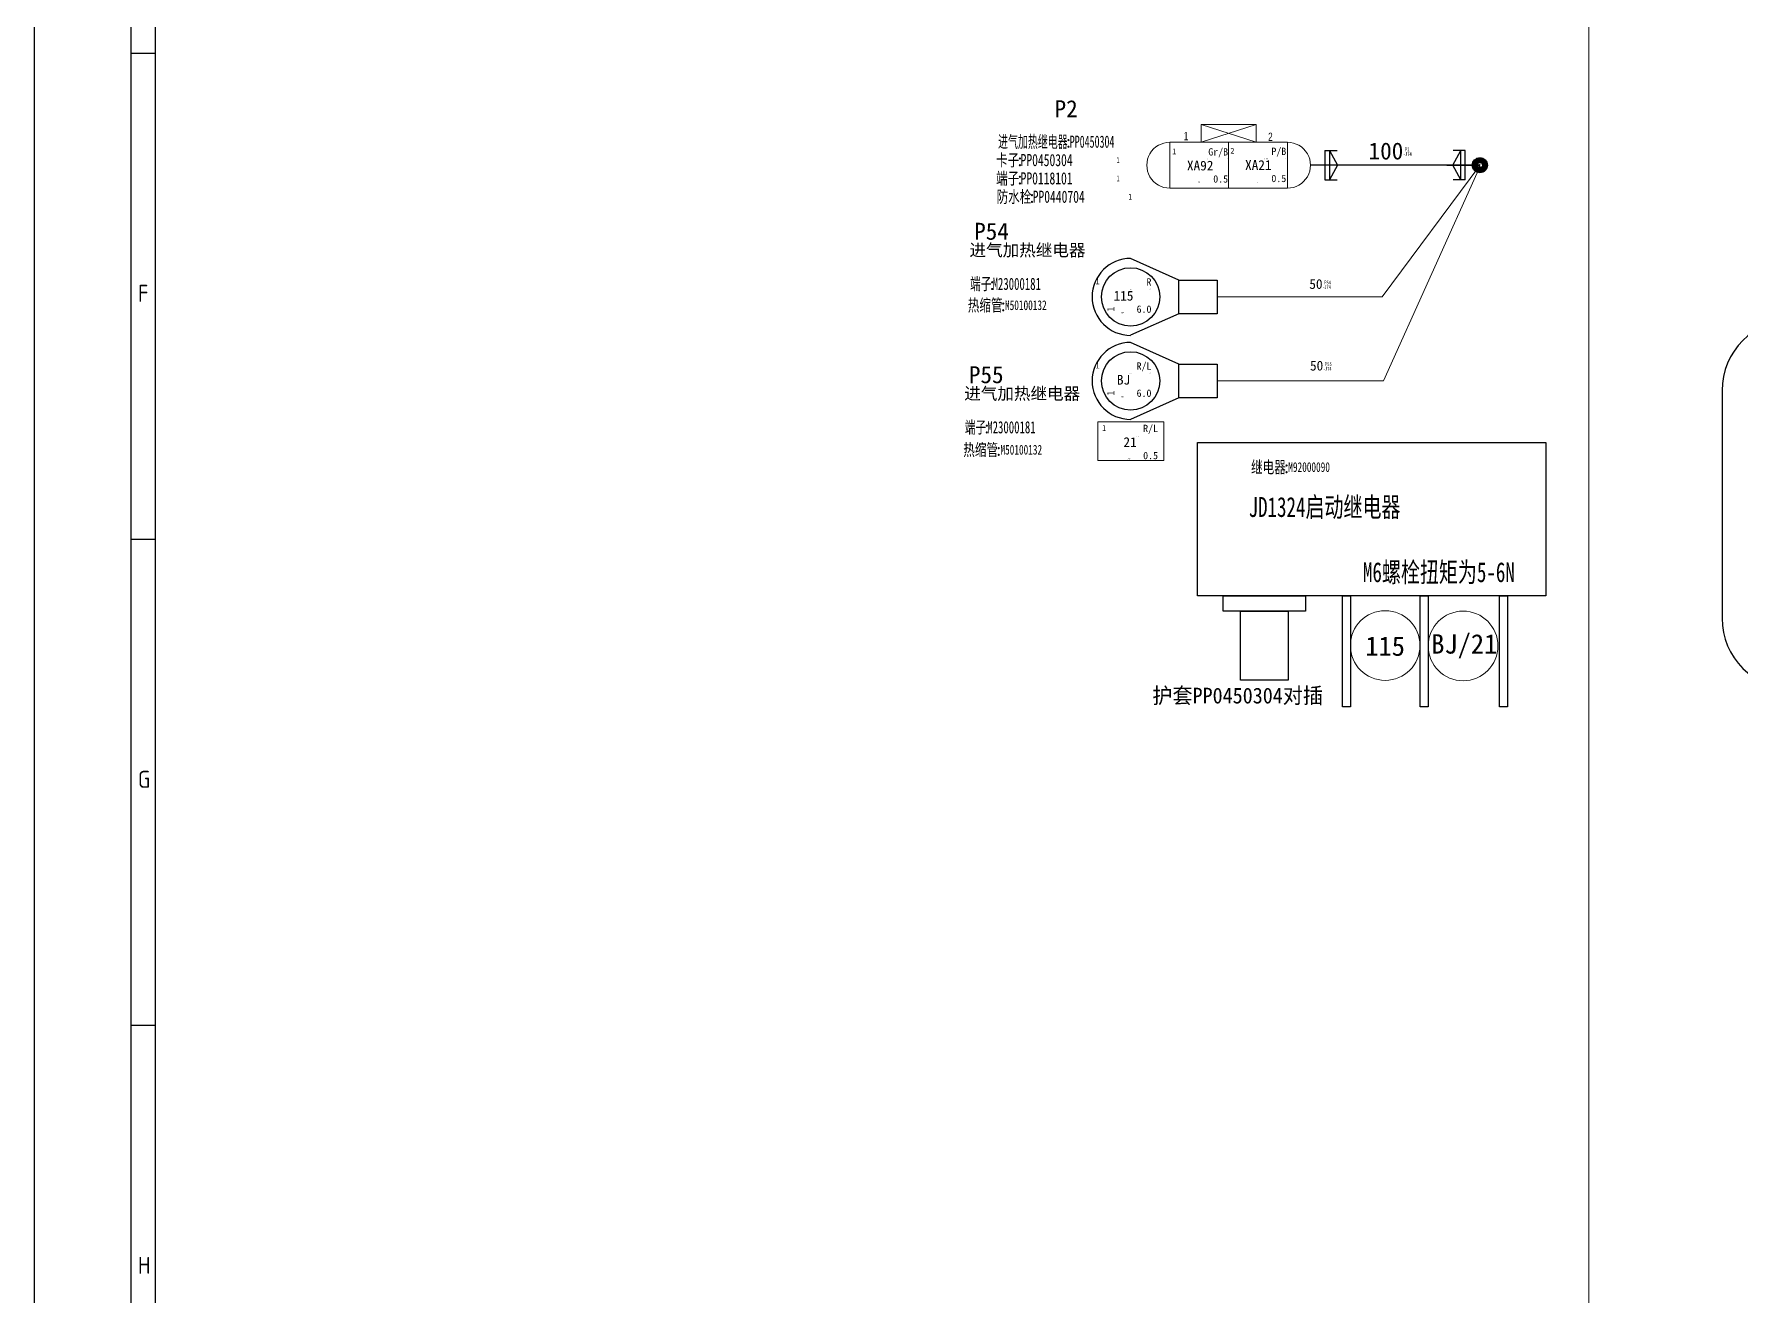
# Model space of a CAD drawing. Header units: millimetres. Extents: x -2653 to 6698, y -4403 to -42.
# Drawn here: x -185.4 to 165.9, y -1098 to -838.4 of the extents above; entities that cross this region are included whole.
import ezdxf
from ezdxf.enums import TextEntityAlignment as Align

# ---------------------------------------------------------------- set-up
doc = ezdxf.new("R2010")
doc.units = ezdxf.units.MM
doc.header["$MEASUREMENT"] = 0
for name, color, linetype in [('01', 7, 'Continuous'), ('4', 4, 'Continuous'), ('图层1', 172, 'Continuous'), ('文字', 3, 'Continuous'), ('节点长度', 1, 'Continuous'), ('节点长度-L', 32, 'Continuous'), ('虚拟连接器-功能', 63, 'Continuous'), ('虚拟连接器-名称', 53, 'Continuous'), ('虚拟连接器-编码', 52, 'Continuous'), ('轮廓线', 7, 'Continuous'), ('连接器-供应商', 43, 'Continuous'), ('连接器-功能', 63, 'Continuous'), ('连接器-名称', 53, 'Continuous'), ('连接器-编码', 52, 'Continuous'), ('附件-供应商', 43, 'Continuous'), ('附件-名称', 53, 'Continuous'), ('附件-数量', 21, 'Continuous'), ('附件-编码', 52, 'Continuous')]:
    doc.layers.add(name, color=color, linetype=linetype)
doc.layers.add('0Filament', color=7, linetype='Continuous', lineweight=20)
for name, color, linetype, plot in [('节点长度-E1', 53, 'Continuous', False), ('节点长度-E2', 53, 'Continuous', False), ('节点长度-不打印', 14, 'Continuous', False), ('虚拟连接器-不打印', 1, 'Continuous', False), ('虚拟连接器-位置', 12, 'Continuous', False), ('虚拟连接器-数量', 4, 'Continuous', False), ('连接器-不打印', 1, 'Continuous', False), ('连接器-位置', 12, 'Continuous', False), ('附件-不打印', 2, 'Continuous', False), ('隐藏-剥皮长度', 2, 'Continuous', False), ('隐藏-加余量', 1, 'Continuous', False), ('隐藏-备注', 1, 'Continuous', False), ('隐藏-孔位', 1, 'Continuous', False), ('隐藏-对应端子', 2, 'Continuous', False), ('隐藏-节点长度辅助', 202, 'Continuous', False), ('隐藏-规格', 1, 'Continuous', False), ('隐藏-辅助信息', 3, 'Continuous', False), ('隐藏-防水栓', 2, 'Continuous', False)]:
    doc.layers.add(name, color=color, linetype=linetype, plot=plot)
doc.styles.add('CL', font='', dxfattribs={"height": 2})
doc.styles.add('GBHZ', font='gbenor.shx', dxfattribs={"bigfont": 'gbcbig.shx'})
doc.styles.add('HZTXT', font='txt.shx', dxfattribs={"width": 0.7, "height": 2.5, "bigfont": 'HZTXT.shx'})
doc.styles.get("Standard").update_dxf_attribs({"font": 'txt', "bigfont": 'gbcbig.shx'})
doc.styles.add('灯泡', font='', dxfattribs={"width": 0.7})
doc.styles.add('辽宁天海', font='', dxfattribs={"width": 0.7})
doc.styles.get('CL').set_extended_font_data('SimSun')
doc.styles.get('灯泡').set_extended_font_data('NSimSun')
doc.styles.get('辽宁天海').set_extended_font_data('NSimSun')

# ---------------------------------------------------------------- blocks, each defined once
blk = doc.blocks.new('电线2')
at = {"layer": '轮廓线', "color": 7, "style": 'CL', "flags": 4}
for tag, p in [('颜色', (5.88, 2.8)), ('线径', (5.88, -2.78))]:
    blk.add_attdef(tag, text='', height=1.5, dxfattribs=at).set_placement(p, align=Align.MIDDLE_RIGHT)
blk.add_attdef('线号', text='', height=2, dxfattribs=at).set_placement((0.13, -0.02), align=Align.MIDDLE_CENTER)
at = {"layer": '隐藏-剥皮长度', "color": 2, "style": 'CL', "width": 0.9, "flags": 4}
blk.add_attdef('剥皮', text='', height=0.1, dxfattribs=at).set_placement((5.74, 1.22), align=Align.MIDDLE_RIGHT)
at = {"layer": '隐藏-加余量', "color": 1, "style": 'CL', "width": 0.9, "flags": 4}
blk.add_attdef('加余量', text='', height=0.1, dxfattribs=at).set_placement((5.74, 1.36), align=Align.MIDDLE_RIGHT)
at = {"layer": '隐藏-备注', "color": 1, "style": 'CL', "width": 0.9, "flags": 5}
blk.add_attdef('备注', text='', height=0.1, dxfattribs=at).set_placement((3.7, -1.38), align=Align.MIDDLE_CENTER)
at = {"layer": '隐藏-孔位', "color": 6, "style": 'CL', "width": 0.9, "flags": 4}
blk.add_attdef('孔位', text='', height=1.2, dxfattribs=at).set_placement((-5.62, 2.91), align=Align.MIDDLE_LEFT)
at = {"layer": '隐藏-对应端子', "color": 2, "style": 'CL', "width": 0.9, "flags": 4}
blk.add_attdef('对应簧片', text='', height=0.1, dxfattribs=at).set_placement((2.06, 1.21), align=Align.MIDDLE_RIGHT)
at = {"layer": '隐藏-规格', "color": 1, "style": 'CL', "width": 0.9, "flags": 5}
blk.add_attdef('规格', text='', height=0.2, dxfattribs=at).set_placement((5.74, -1.39), align=Align.MIDDLE_RIGHT)
at = {"layer": '隐藏-辅助信息', "color": 3, "style": 'CL', "width": 0.9, "flags": 5}
for tag, p in [('供方编码', (3.7, 1.24)), ('编码', (3.7, 1.37))]:
    blk.add_attdef(tag, text='', height=0.1, dxfattribs=at).set_placement(p, align=Align.MIDDLE_CENTER)
at = {"layer": '隐藏-辅助信息', "color": 2, "style": 'CL', "width": 0.9, "flags": 5}
for tag, p in [('辅助', (3.7, 1.51)), ('标识管', (3.7, -1.14))]:
    blk.add_attdef(tag, text='', height=0.1, dxfattribs=at).set_placement(p, align=Align.MIDDLE_CENTER)
at = {"layer": '隐藏-辅助信息', "color": 4, "style": 'CL', "width": 0.9, "flags": 4}
blk.add_attdef('位置', text='', height=0.3, dxfattribs=at).set_placement((-0.09, -3.49), align=Align.MIDDLE_CENTER)
at = {"layer": '隐藏-辅助信息', "color": 3, "style": 'CL', "width": 0.9, "flags": 5}
for tag, p in [('线种', (2.06, -1.26)), ('工位', (2.06, -1.38))]:
    blk.add_attdef(tag, text='', height=0.1, dxfattribs=at).set_placement(p, align=Align.MIDDLE_RIGHT)
at = {"layer": '隐藏-辅助信息', "color": 1, "style": 'CL', "width": 0.9, "flags": 5}
blk.add_attdef('选项', text='', height=0.1, dxfattribs=at).set_placement((3.7, -1.26), align=Align.MIDDLE_CENTER)
at = {"layer": '隐藏-防水栓', "color": 2, "style": 'CL', "width": 0.9, "flags": 4}
blk.add_attdef('防水栓', text='', height=0.1, dxfattribs=at).set_placement((2.06, 1.36), align=Align.MIDDLE_RIGHT)
blk = doc.blocks.new('分支点')
at = {"layer": '轮廓线'}
h = blk.add_hatch(color=1, dxfattribs=at)
edge = h.paths.add_edge_path()
edge.add_arc((0, 0), 1.54, 0, 360)
edge = h.paths.add_edge_path(flags=16)
edge.add_arc((0, 0), 0.56, 0, 360)
at = {"layer": '轮廓线', "color": 1, "linetype": 'ByBlock', "lineweight": -2}
for radius in [1.54, 0.56]:
    blk.add_circle((0, 0), radius, dxfattribs=at)
at = {"layer": '轮廓线', "color": 2, "style": 'CL', "width": 0.8}
blk.add_attdef('位置', text='', height=0.4, dxfattribs=at).set_placement((0, 0.04), align=Align.MIDDLE_CENTER)
at = {"layer": '隐藏-辅助信息', "color": 1, "style": 'CL', "width": 0.8, "flags": 13}
blk.add_attdef('选项', text='', height=0.1, dxfattribs=at).set_placement((0, -0.46), align=Align.MIDDLE_CENTER)
blk = doc.blocks.new('节点长度')
at = {"layer": '节点长度-E1', "color": 202, "ltscale": 0.5, "style": 'CL', "width": 0.7, "flags": 4}
blk.add_attdef('E1', text='', height=0.8, dxfattribs=at).set_placement((1.35, 0.93), align=Align.MIDDLE_LEFT)
at = {"layer": '节点长度-E2', "color": 202, "ltscale": 0.5, "style": 'CL', "width": 0.7, "flags": 4}
blk.add_attdef('E2', text='', height=0.8, dxfattribs=at).set_placement((1.34, -0.01), align=Align.MIDDLE_LEFT)
at = {"layer": '节点长度-L', "color": 1, "ltscale": 0.5, "style": 'CL', "flags": 4}
blk.add_attdef('L', text='', height=2, dxfattribs=at).set_placement((0.98, 0.61), align=Align.MIDDLE_RIGHT)
at = {"layer": '节点长度-不打印', "color": 202, "ltscale": 0.5, "style": 'CL', "width": 0.7}
blk.add_text('=', height=0.5, dxfattribs=at).set_placement((1.19, -0.27), align=Align.MIDDLE_CENTER)
at = {"layer": '节点长度-不打印', "color": 1, "style": 'CL', "width": 0.8, "flags": 13}
blk.add_attdef('选项', text='', height=0.1, dxfattribs=at).set_placement((0.33, -0.1), align=Align.MIDDLE_CENTER)
blk = doc.blocks.new('06A0TK')
for p, q in [((20, 336), (25, 336)), ((20, 236), (25, 236)), ((20, 136), (25, 136))]:
    blk.add_line(p, q)
for points in [[(0, 0), (1189, 0), (1189, 841), (0, 841)], [(1184, 5), (20, 5), (20, 836), (1184, 836)]]:
    blk.add_lwpolyline(points, close=True)
at = {"layer": '4'}
blk.add_lwpolyline([(1179, 10), (25, 10), (25, 831), (1179, 831)], close=True, dxfattribs=at)
at = {"style": 'GBHZ'}
for s, p in [('F', (21.37, 284.82)), ('G', (21.37, 184.82)), ('H', (21.37, 84.82))]:
    blk.add_text(s, height=3.5, dxfattribs=at).set_placement(p)
blk = doc.blocks.new('图框')
at = {"color": 0}
blk.add_blockref('06A0TK', (-348, 0), dxfattribs=at)
at = {"color": 0, "style": '灯泡', "flags": 12}
blk.add_attdef('线束型号', text='', height=4, dxfattribs=at).set_placement((798.5, 45), align=Align.MIDDLE_CENTER)
at = {"color": 0, "style": '灯泡', "width": 0.9, "flags": 12}
for tag, height, p in [('线束名称', 5, (733.5, 40)), ('适用车型', 3, (808.5, 37.5)), ('方案号', 3, (808.5, 32.5)), ('图纸日期', 3, (808.5, 27.5)), ('公司名', 5, (728.5, 20)), ('通知书', 3, (808.5, 22.5)), ('识别号', 3, (808.5, 17.5)), ('图幅', 3, (789.75, 12.5)), ('质量', 3, (822.25, 12.5))]:
    blk.add_attdef(tag, text='', height=height, dxfattribs=at).set_placement(p, align=Align.MIDDLE_CENTER)
blk = doc.blocks.new('连接器')
at = {"layer": '文字', "style": 'CL'}
blk.add_text(':', height=2.5, dxfattribs=at).set_placement((-3.93, -4.36), align=Align.MIDDLE_CENTER)
at = {"layer": '连接器-不打印', "color": 2, "style": 'CL', "width": 0.6, "flags": 5}
for tag, p in [('供方编码', (-7.19, -6.29)), ('数量', (-5.12, -5.84))]:
    blk.add_attdef(tag, text='', height=0.2, dxfattribs=at).set_placement(p, align=Align.MIDDLE_LEFT)
at = {"layer": '连接器-不打印', "color": 3, "style": 'CL', "width": 0.6, "flags": 5}
for tag, p in [('工位', (-7.19, -5.84)), ('规格', (-2.94, -5.84))]:
    blk.add_attdef(tag, text='', height=0.2, dxfattribs=at).set_placement(p, align=Align.MIDDLE_LEFT)
at = {"layer": '连接器-不打印', "color": 1, "style": 'CL', "width": 0.6, "flags": 5}
for tag, p in [('选项', (-7.19, -6.06)), ('备注', (-2.94, -6.06))]:
    blk.add_attdef(tag, text='', height=0.2, dxfattribs=at).set_placement(p, align=Align.MIDDLE_LEFT)
at = {"layer": '连接器-不打印', "color": 1, "style": 'CL', "width": 0.6, "flags": 1}
for tag, p in [('加余量', (-4.97, -6.06)), ('单位', (-4.97, -6.29)), ('自带线', (-2.77, -6.29))]:
    blk.add_attdef(tag, text='', height=0.2, dxfattribs=at).set_placement(p, align=Align.MIDDLE_CENTER)
at = {"layer": '连接器-位置', "color": 1, "style": 'CL', "flags": 4}
blk.add_attdef('位置', text='', height=3.5, dxfattribs=at).set_placement((-4.41, 2.42), align=Align.MIDDLE_CENTER)
at = {"layer": '连接器-供应商', "color": 3, "style": 'CL', "width": 0.6, "flags": 4}
blk.add_attdef('供应商', text='', height=2.5, dxfattribs=at).set_placement((-16.81, -4.38), align=Align.MIDDLE_RIGHT)
at = {"layer": '连接器-功能', "color": 3, "style": 'CL', "width": 0.8, "flags": 4}
blk.add_attdef('功能', text='', height=2.5, dxfattribs=at).set_placement((-4.34, -1.26), align=Align.MIDDLE_CENTER)
at = {"layer": '连接器-名称', "color": 3, "style": 'CL', "width": 0.6, "flags": 4}
blk.add_attdef('名称', text='', height=2.5, dxfattribs=at).set_placement((-4.1, -4.36), align=Align.MIDDLE_RIGHT)
at = {"layer": '连接器-编码', "color": 2, "style": 'CL', "width": 0.6, "flags": 4}
blk.add_attdef('编码', text='', height=2.5, dxfattribs=at).set_placement((-3.66, -4.36), align=Align.MIDDLE_LEFT)
blk = doc.blocks.new('附件')
at = {"layer": '文字', "color": 3, "style": 'CL'}
blk.add_text(':', height=2.5, dxfattribs=at).set_placement((-3.79, -0.38), align=Align.MIDDLE_CENTER)
at = {"layer": '附件-不打印', "color": 3, "style": 'CL', "width": 0.7, "flags": 5}
for tag, p in [('供方编码', (-8.49, -1.62)), ('范围', (-8.49, -1.32)), ('工位', (-6.9, -1.32)), ('位置', (-5.31, -1.32))]:
    blk.add_attdef(tag, text='', height=0.2, dxfattribs=at).set_placement(p, align=Align.MIDDLE_CENTER)
at = {"layer": '附件-不打印', "color": 1, "style": 'CL'}
for tag, width, flags, p in [('选项', 0.7, 13, (-6.9, -1.62)), ('备注', 0.7, 5, (-5.31, -1.62)), ('规格', 0.7, 5, (-3.72, -1.62)), ('单位', 0.6, 1, (-3.72, -1.32))]:
    blk.add_attdef(tag, text='', height=0.2, dxfattribs=dict(at, width=width, flags=flags)).set_placement(p, align=Align.MIDDLE_CENTER)
at = {"layer": '附件-供应商', "color": 3, "style": 'CL', "width": 0.7, "flags": 8}
blk.add_attdef('供应商', text='', height=2.5, dxfattribs=at).set_placement((-13.4, -0.42), align=Align.MIDDLE_RIGHT)
at = {"layer": '附件-名称', "color": 3, "style": 'CL', "width": 0.7, "flags": 4}
blk.add_attdef('名称', text='', height=2.5, dxfattribs=at).set_placement((-3.92, -0.38), align=Align.MIDDLE_RIGHT)
at = {"layer": '附件-数量', "color": 2, "style": 'CL', "width": 0.7, "flags": 2}
blk.add_attdef('*', text='', height=1, dxfattribs=at).set_placement((15.72, -0.38), align=Align.MIDDLE_CENTER)
at = {"layer": '附件-数量', "color": 2, "style": 'CL', "width": 0.7, "flags": 4}
blk.add_attdef('数量', text='', height=1.2, dxfattribs=at).set_placement((16.07, -0.38), align=Align.MIDDLE_LEFT)
at = {"layer": '附件-编码', "color": 2, "style": 'CL', "width": 0.7, "flags": 4}
blk.add_attdef('编码', text='', height=2.5, dxfattribs=at).set_placement((-3.65, -0.38), align=Align.MIDDLE_LEFT)
blk = doc.blocks.new('DJ431-10E')
at = {"color": 7, "lineweight": -3, "ltscale": 0.180937}
blk.add_line((874.26, 390.96), (869.81, 400.86), dxfattribs=at)
at = {"color": 7, "lineweight": -3, "ltscale": 0.180938}
blk.add_line((881.19, 390.96), (885.65, 400.86), dxfattribs=at)
at = {"color": 7, "lineweight": -3, "ltscale": 0.131999}
for p, q in [((874.26, 383.04), (874.26, 390.96)), ((881.19, 390.96), (881.19, 383.04))]:
    blk.add_line(p, q, dxfattribs=at)
at = {"color": 7, "lineweight": -3, "ltscale": 0.1155}
for p, q in [((874.26, 390.96), (881.19, 390.96)), ((881.19, 383.04), (874.26, 383.04))]:
    blk.add_line(p, q, dxfattribs=at)
blk.add_circle((877.72, 400.86), 6)
at = {"color": 7, "lineweight": -3}
blk.add_arc((877.72, 400.86), 7.92, 0, 180, dxfattribs=at)
at = {"lineweight": -3, "insert": (874.69, 405.69), "char_height": 1.5, "width": 1.9409, "attachment_point": 1, "style": 'CL'}
blk.add_mtext('1', dxfattribs=at)
blk = doc.blocks.new('虚拟连接器')
at = {"layer": '文字', "style": 'CL'}
blk.add_text(':', height=2.5, dxfattribs=at).set_placement((-3.97, -3.75), align=Align.MIDDLE_CENTER)
at = {"layer": '虚拟连接器-不打印', "color": 1, "style": 'CL', "width": 0.6, "flags": 5}
blk.add_attdef('备注', (4.91, 5.84), '', height=1, dxfattribs=at)
at = {"layer": '虚拟连接器-不打印', "color": 3, "style": 'CL', "width": 0.65, "flags": 5}
blk.add_attdef('供应商', text='', height=2.5, dxfattribs=at).set_placement((-14.3, -3.75), align=Align.MIDDLE_RIGHT)
at = {"layer": '虚拟连接器-不打印', "color": 3, "style": 'CL', "width": 0.6, "flags": 5}
for tag, p in [('供方编码', (-5.23, -0.54)), ('供方零件号', (-5.23, -0.81)), ('范围', (-5.23, -0.27)), ('工位', (-3.85, -0.28)), ('规格', (-1.16, -0.28))]:
    blk.add_attdef(tag, text='', height=0.2, dxfattribs=at).set_placement(p, align=Align.MIDDLE_LEFT)
at = {"layer": '虚拟连接器-不打印', "color": 1, "style": 'CL', "width": 0.6, "flags": 5}
blk.add_attdef('选项', text='', height=0.2, dxfattribs=at).set_placement((-3.85, -0.54), align=Align.MIDDLE_LEFT)
blk.add_attdef('加余量', text='', height=0.2, dxfattribs=at).set_placement((-2.1, -0.28), align=Align.MIDDLE_RIGHT)
at = {"layer": '虚拟连接器-不打印', "color": 1, "style": 'CL', "width": 0.6, "flags": 1}
blk.add_attdef('单位', text='', height=0.2, dxfattribs=at).set_placement((-2.35, -0.54), align=Align.MIDDLE_CENTER)
at = {"layer": '虚拟连接器-位置', "color": 1, "style": 'CL', "flags": 4}
blk.add_attdef('位置', text='', height=3.5, dxfattribs=at).set_placement((-4.09, 7.07), align=Align.MIDDLE_CENTER)
at = {"layer": '虚拟连接器-功能', "color": 3, "style": 'CL', "flags": 4}
blk.add_attdef('功能', text='', height=2.5, dxfattribs=at).set_placement((-8.62, 3.19), align=Align.MIDDLE_LEFT)
at = {"layer": '虚拟连接器-功能', "color": 3, "style": '灯泡', "width": 0.7, "flags": 12}
blk.add_attdef('ENGLISH', text='', height=2.5, dxfattribs=at).set_placement((-8.62, -0.23), align=Align.MIDDLE_LEFT)
at = {"layer": '虚拟连接器-名称', "color": 3, "style": 'CL', "width": 0.65, "flags": 4}
blk.add_attdef('名称', text='', height=2.5, dxfattribs=at).set_placement((-4.08, -3.75), align=Align.MIDDLE_RIGHT)
at = {"layer": '虚拟连接器-数量', "color": 2, "style": 'CL', "width": 0.8, "flags": 5}
blk.add_attdef('数量', (2.58, 5.87), '', height=1, dxfattribs=at)
at = {"layer": '虚拟连接器-编码', "color": 2, "style": 'CL', "width": 0.65, "flags": 4}
blk.add_attdef('编码', text='', height=2.5, dxfattribs=at).set_placement((-3.87, -3.75), align=Align.MIDDLE_LEFT)
blk = doc.blocks.new('缠胶带')
at = {"layer": '01', "color": 0}
for p, q in [((0, 3), (0, -3)), ((0, 3), (2.5, 3)), ((0, -3), (2.5, -3))]:
    blk.add_line(p, q, dxfattribs=at)
blk = doc.blocks.new('LNTH-BJDQCZ')
at = {"lineweight": 25}
blk.add_line((3.78, 0), (-2.01, 0), dxfattribs=at)
at = {"color": 7}
for p, q in [((0.9, 3.01), (2.58, 0)), ((0.9, 3.01), (0.9, -3.01)), ((2.58, 0), (0.9, -3.01))]:
    blk.add_line(p, q, dxfattribs=at)
at = {"color": 7, "xscale": 1.002857122798559, "yscale": 1.002857122800378, "zscale": 1.0028571228}
blk.add_blockref('缠胶带', (0, 0), dxfattribs=at)

msp = doc.modelspace()

# ---------------------------------------------------------------- linework, layer by layer
at = {"color": 0, "lineweight": 0}
for p, q in [((48.36, -860.61), (60.45, -860.61)), ((48.36, -870.04), (48.36, -860.61)), ((60.45, -860.61), (60.45, -870.04)), ((60.45, -870.04), (60.45, -860.61)), ((60.45, -860.61), (60.45, -870.04)), ((72.54, -860.61), (60.45, -860.61)), ((60.45, -870.04), (60.45, -860.61)), ((72.54, -870.04), (72.54, -860.61)), ((60.45, -870.04), (48.36, -870.04)), ((60.45, -870.04), (72.54, -870.04))]:
    msp.add_line(p, q, dxfattribs=at)
at = {"color": 0}
msp.add_line((162.01, -911.72), (162.01, -958.54), dxfattribs=at)
for points in [[(54.02, -922.37), (125.77, -922.37), (125.77, -953.91), (54.02, -953.91)], [(59.31, -953.91), (76.28, -953.91), (76.28, -957.07), (59.31, -957.07)], [(83.86, -953.91), (85.53, -953.91), (85.53, -976.75), (83.86, -976.75)], [(99.84, -953.91), (101.5, -953.91), (101.5, -976.75), (99.84, -976.75)], [(116.17, -953.91), (117.84, -953.91), (117.84, -976.75), (116.17, -976.75)], [(62.89, -957.07), (72.7, -957.07), (72.7, -971.3), (62.89, -971.3)]]:
    msp.add_lwpolyline(points, close=True, dxfattribs=at)
at = {"color": 0, "lineweight": 0}
for centre in [(92.67, -964.16), (108.71, -964.25)]:
    msp.add_circle(centre, 7.17, dxfattribs=at)
for centre, start, end in [((48.33, -865.33), 89.6771, 270.3229), ((72.57, -865.33), 269.6771, 90.3229)]:
    msp.add_arc(centre, 4.72, start, end, dxfattribs=at)
at = {"color": 0}
for centre, start, end in [((176.6, -911.72), 90, 180), ((176.6, -958.54), 180, 270)]:
    msp.add_arc(centre, 14.59, start, end, dxfattribs=at)
at = {"layer": '轮廓线', "color": 3, "lineweight": 0}
for p, q in [((134.57, -342.27), (134.57, -1142.27)), ((112.18, -865.39), (92.03, -892.41)), ((112.22, -865.53), (92.35, -909.71)), ((92.03, -892.41), (58.09, -892.41)), ((92.35, -909.71), (58.09, -909.71))]:
    msp.add_line(p, q, dxfattribs=at)
at = {"layer": '轮廓线', "color": 0, "lineweight": 0}
for p, q in [((54.78, -856.95), (66.12, -860.61)), ((66.12, -856.95), (54.78, -860.61))]:
    msp.add_line(p, q, dxfattribs=at)
at = {"layer": '轮廓线', "lineweight": -3}
msp.add_line((112.16, -865.33), (77.28, -865.33), dxfattribs=at)
at = {"layer": '轮廓线', "color": 0, "lineweight": 0}
for points in [[(54.78, -856.95), (66.12, -856.95), (66.12, -860.61), (54.78, -860.61)], [(33.53, -918.11), (47.13, -918.11), (47.13, -926.11), (33.53, -926.11)]]:
    msp.add_lwpolyline(points, close=True, dxfattribs=at)
at = {"layer": '轮廓线', "color": 3, "lineweight": 0}
msp.add_lwpolyline([(80.28, -865.33), (109.16, -865.33)], dxfattribs=at)

# ---------------------------------------------------------------- block references
msp.add_blockref('图框', (162.57, -1178.27))
at = {"color": 3, "lineweight": 0}
ref = msp.add_blockref('连接器', (31.41, -856.12), dxfattribs=at)
ref.add_attrib('位置', 'P2', dxfattribs={"layer": '连接器-位置', "color": 1, "height": 3.5, "style": 'CL'}).set_placement((27, -853.7), align=Align.MIDDLE_CENTER)
ref.add_attrib('名称', '进气加热继电器', dxfattribs={"layer": '连接器-名称', "color": 3, "height": 2.5, "style": 'CL', "width": 0.6}).set_placement((27.31, -860.48), align=Align.MIDDLE_RIGHT)
ref.add_attrib('编码', 'PP0450304', dxfattribs={"layer": '连接器-编码', "color": 7, "height": 2.5, "style": 'CL', "width": 0.6}).set_placement((27.75, -860.48), align=Align.MIDDLE_LEFT)
at = {"lineweight": -3}
ref = msp.add_blockref('节点长度', (95.42, -863.01), dxfattribs=at)
ref.add_attrib('L', '100', dxfattribs={"layer": '节点长度', "color": 1, "ltscale": 0.5, "height": 3.5, "style": 'CL'}).set_placement((96.4, -862.4), align=Align.MIDDLE_RIGHT)
ref.add_attrib('E1', 'P2', dxfattribs={"layer": '隐藏-节点长度辅助', "color": 202, "ltscale": 0.5, "height": 0.8, "style": 'CL', "width": 0.7}).set_placement((96.77, -862.08), align=Align.MIDDLE_LEFT)
ref.add_attrib('E2', 'J74', dxfattribs={"layer": '隐藏-节点长度辅助', "color": 202, "ltscale": 0.5, "height": 0.8, "style": 'CL', "width": 0.7}).set_placement((96.76, -863.03), align=Align.MIDDLE_LEFT)
at = {"color": 3, "lineweight": 0}
ref = msp.add_blockref('附件', (21.27, -863.89), dxfattribs=at)
ref.add_attrib('名称', '卡子', dxfattribs={"layer": '附件-名称', "color": 3, "height": 2.5, "style": 'CL', "width": 0.7}).set_placement((17.35, -864.27), align=Align.MIDDLE_RIGHT)
ref.add_attrib('数量', '1', dxfattribs={"layer": '附件-数量', "color": 2, "height": 1.2, "style": 'CL', "width": 0.7}).set_placement((37.35, -864.27), align=Align.MIDDLE_LEFT)
ref.add_attrib('编码', 'PP0450304', dxfattribs={"layer": '附件-编码', "color": 2, "height": 2.5, "style": 'CL', "width": 0.7}).set_placement((17.62, -864.27), align=Align.MIDDLE_LEFT)
at = {"lineweight": -3}
ref = msp.add_blockref('电线2', (54.46, -865.38), dxfattribs=at)
ref.add_attrib('线号', 'XA92', dxfattribs={"layer": '轮廓线', "color": 7, "height": 2, "style": 'CL'}).set_placement((54.59, -865.4), align=Align.MIDDLE_CENTER)
ref.add_attrib('线径', '0.5', dxfattribs={"layer": '轮廓线', "color": 7, "height": 1.5, "style": 'CL'}).set_placement((60.34, -868.15), align=Align.MIDDLE_RIGHT)
ref.add_attrib('颜色', 'Gr/B', dxfattribs={"layer": '轮廓线', "color": 7, "height": 1.5, "style": 'CL'}).set_placement((60.34, -862.58), align=Align.MIDDLE_RIGHT)
ref.add_attrib('孔位', '1', dxfattribs={"layer": '隐藏-孔位', "color": 6, "height": 1.2, "style": 'CL', "width": 0.9}).set_placement((48.84, -862.47), align=Align.MIDDLE_LEFT)
ref.add_attrib('对应簧片', 'PP0118101', dxfattribs={"layer": '隐藏-对应端子', "color": 2, "height": 0.1, "style": 'CL', "width": 0.9}).set_placement((56.52, -864.17), align=Align.MIDDLE_RIGHT)
ref.add_attrib('防水栓', 'PP0440704', dxfattribs={"layer": '隐藏-防水栓', "color": 2, "height": 0.1, "style": 'CL', "width": 0.9}).set_placement((56.52, -864.02), align=Align.MIDDLE_RIGHT)
ref.add_attrib('加余量', '25', dxfattribs={"layer": '隐藏-加余量', "color": 1, "height": 0.1, "style": 'CL', "width": 0.9}).set_placement((60.2, -864.02), align=Align.MIDDLE_RIGHT)
ref.add_attrib('位置', 'P2', dxfattribs={"layer": '隐藏-辅助信息', "color": 4, "height": 0.3, "style": 'CL', "width": 0.9}).set_placement((54.37, -868.87), align=Align.MIDDLE_CENTER)
ref = msp.add_blockref('电线2', (66.43, -865.28), dxfattribs=at)
ref.add_attrib('线号', 'XA21', dxfattribs={"layer": '轮廓线', "color": 7, "height": 2, "style": 'CL'}).set_placement((66.56, -865.29), align=Align.MIDDLE_CENTER)
ref.add_attrib('线径', '0.5', dxfattribs={"layer": '轮廓线', "color": 7, "height": 1.5, "style": 'CL'}).set_placement((72.31, -868.05), align=Align.MIDDLE_RIGHT)
ref.add_attrib('颜色', 'P/B', dxfattribs={"layer": '轮廓线', "color": 7, "height": 1.5, "style": 'CL'}).set_placement((72.31, -862.47), align=Align.MIDDLE_RIGHT)
ref.add_attrib('孔位', '2', dxfattribs={"layer": '隐藏-孔位', "color": 6, "height": 1.2, "style": 'CL', "width": 0.9}).set_placement((60.8, -862.37), align=Align.MIDDLE_LEFT)
ref.add_attrib('对应簧片', 'PP0118101', dxfattribs={"layer": '隐藏-对应端子', "color": 2, "height": 0.1, "style": 'CL', "width": 0.9}).set_placement((68.48, -864.07), align=Align.MIDDLE_RIGHT)
ref.add_attrib('防水栓', 'PP0440704', dxfattribs={"layer": '隐藏-防水栓', "color": 2, "height": 0.1, "style": 'CL', "width": 0.9}).set_placement((68.48, -863.91), align=Align.MIDDLE_RIGHT)
ref.add_attrib('加余量', '25', dxfattribs={"layer": '隐藏-加余量', "color": 1, "height": 0.1, "style": 'CL', "width": 0.9}).set_placement((72.17, -863.91), align=Align.MIDDLE_RIGHT)
ref.add_attrib('位置', 'P2', dxfattribs={"layer": '隐藏-辅助信息', "color": 4, "height": 0.3, "style": 'CL', "width": 0.9}).set_placement((66.33, -868.77), align=Align.MIDDLE_CENTER)
ref = msp.add_blockref('分支点', (112.16, -865.33), dxfattribs=at)
ref.add_attrib('位置', 'J74', dxfattribs={"layer": '隐藏-辅助信息', "color": 2, "height": 0.4, "style": 'CL', "width": 0.8}).set_placement((112.16, -865.29), align=Align.MIDDLE_CENTER)
at = {"color": 3, "lineweight": 0}
ref = msp.add_blockref('附件', (21.27, -867.65), dxfattribs=at)
ref.add_attrib('名称', '端子', dxfattribs={"layer": '附件-名称', "color": 3, "height": 2.5, "style": 'CL', "width": 0.7}).set_placement((17.35, -868.03), align=Align.MIDDLE_RIGHT)
ref.add_attrib('数量', '1', dxfattribs={"layer": '附件-数量', "color": 2, "height": 1.2, "style": 'CL', "width": 0.7}).set_placement((37.35, -868.03), align=Align.MIDDLE_LEFT)
ref.add_attrib('编码', 'PP0118101', dxfattribs={"layer": '附件-编码', "color": 2, "height": 2.5, "style": 'CL', "width": 0.7}).set_placement((17.62, -868.03), align=Align.MIDDLE_LEFT)
ref = msp.add_blockref('附件', (23.76, -871.43), dxfattribs=at)
ref.add_attrib('名称', '防水栓', dxfattribs={"layer": '附件-名称', "color": 3, "height": 2.5, "style": 'CL', "width": 0.7}).set_placement((19.84, -871.81), align=Align.MIDDLE_RIGHT)
ref.add_attrib('数量', '1', dxfattribs={"layer": '附件-数量', "color": 2, "height": 1.2, "style": 'CL', "width": 0.7}).set_placement((39.84, -871.81), align=Align.MIDDLE_LEFT)
ref.add_attrib('编码', 'PP0440704', dxfattribs={"layer": '附件-编码', "color": 2, "height": 2.5, "style": 'CL', "width": 0.7}).set_placement((20.11, -871.81), align=Align.MIDDLE_LEFT)
for p, values in [((15.73, -885.99), {'位置': 'P54', '名称': '端子', '编码': 'M23000181', '功能': '进气加热继电器'}), ((14.64, -915.5), {'位置': 'P55', '名称': '端子', '编码': 'M23000181', '功能': '进气加热继电器'})]:
    msp.add_blockref('虚拟连接器', p).add_auto_attribs(values)
at = {"rotation": 90}
for p in [(441.13, -1770.14), (441.13, -1787.43)]:
    msp.add_blockref('DJ431-10E', p, dxfattribs=at)
at = {"lineweight": -3}
ref = msp.add_blockref('电线2', (38.68, -892.16), dxfattribs=at)
ref.add_attrib('线号', '115', dxfattribs={"layer": '轮廓线', "color": 7, "height": 2, "style": 'CL'}).set_placement((38.81, -892.18), align=Align.MIDDLE_CENTER)
ref.add_attrib('线径', '6.0', dxfattribs={"layer": '轮廓线', "color": 7, "height": 1.5, "style": 'CL'}).set_placement((44.56, -894.94), align=Align.MIDDLE_RIGHT)
ref.add_attrib('颜色', 'R', dxfattribs={"layer": '轮廓线', "color": 7, "height": 1.5, "style": 'CL'}).set_placement((44.56, -889.36), align=Align.MIDDLE_RIGHT)
ref.add_attrib('孔位', '1', dxfattribs={"layer": '隐藏-孔位', "color": 6, "height": 1.2, "style": 'CL', "width": 0.9}).set_placement((33.06, -889.25), align=Align.MIDDLE_LEFT)
ref.add_attrib('剥皮', '7.5', dxfattribs={"layer": '隐藏-剥皮长度', "color": 2, "height": 0.1, "style": 'CL', "width": 0.9}).set_placement((44.42, -890.94), align=Align.MIDDLE_RIGHT)
ref.add_attrib('对应簧片', 'M23000181', dxfattribs={"layer": '隐藏-对应端子', "color": 2, "height": 0.1, "style": 'CL', "width": 0.9}).set_placement((40.74, -890.95), align=Align.MIDDLE_RIGHT)
ref.add_attrib('加余量', '-5', dxfattribs={"layer": '隐藏-加余量', "color": 1, "height": 0.1, "style": 'CL', "width": 0.9}).set_placement((44.42, -890.8), align=Align.MIDDLE_RIGHT)
ref.add_attrib('位置', 'P54', dxfattribs={"layer": '隐藏-辅助信息', "color": 4, "height": 0.3, "style": 'CL', "width": 0.9}).set_placement((38.59, -895.65), align=Align.MIDDLE_CENTER)
at = {"lineweight": 25}
ref = msp.add_blockref('节点长度', (78.8, -890.38), dxfattribs=at)
ref.add_attrib('L', '50', dxfattribs={"layer": '节点长度-L', "color": 1, "ltscale": 0.5, "height": 2, "style": 'CL'}).set_placement((79.78, -889.77), align=Align.MIDDLE_RIGHT)
ref.add_attrib('E1', 'P54', dxfattribs={"layer": '节点长度-E1', "color": 202, "ltscale": 0.5, "height": 0.8, "style": 'CL', "width": 0.7}).set_placement((80.15, -889.45), align=Align.MIDDLE_LEFT)
ref.add_attrib('E2', 'J74', dxfattribs={"layer": '节点长度-E2', "color": 202, "ltscale": 0.5, "height": 0.8, "style": 'CL', "width": 0.7}).set_placement((80.14, -890.39), align=Align.MIDDLE_LEFT)
ref = msp.add_blockref('附件', (17.84, -893.74))
ref.add_attrib('名称', '热缩管', dxfattribs={"layer": '附件-名称', "color": 3, "height": 2.5, "style": 'CL', "width": 0.7, "flags": 4}).set_placement((13.92, -894.13), align=Align.MIDDLE_RIGHT)
ref.add_attrib('编码', 'M50100132', dxfattribs={"layer": '附件-编码', "color": 2, "height": 2, "style": 'CL', "width": 0.7, "flags": 4}).set_placement((14.42, -894.13), align=Align.MIDDLE_LEFT)
at = {"lineweight": -3}
ref = msp.add_blockref('电线2', (38.68, -909.45), dxfattribs=at)
ref.add_attrib('线号', 'BJ', dxfattribs={"layer": '轮廓线', "color": 7, "height": 2, "style": 'CL'}).set_placement((38.81, -909.47), align=Align.MIDDLE_CENTER)
ref.add_attrib('线径', '6.0', dxfattribs={"layer": '轮廓线', "color": 7, "height": 1.5, "style": 'CL'}).set_placement((44.56, -912.23), align=Align.MIDDLE_RIGHT)
ref.add_attrib('颜色', 'R/L', dxfattribs={"layer": '轮廓线', "color": 7, "height": 1.5, "style": 'CL'}).set_placement((44.56, -906.65), align=Align.MIDDLE_RIGHT)
ref.add_attrib('孔位', '1', dxfattribs={"layer": '隐藏-孔位', "color": 6, "height": 1.2, "style": 'CL', "width": 0.9}).set_placement((33.06, -906.55), align=Align.MIDDLE_LEFT)
ref.add_attrib('剥皮', '7.5', dxfattribs={"layer": '隐藏-剥皮长度', "color": 2, "height": 0.1, "style": 'CL', "width": 0.9}).set_placement((44.42, -908.23), align=Align.MIDDLE_RIGHT)
ref.add_attrib('对应簧片', 'M23000181', dxfattribs={"layer": '隐藏-对应端子', "color": 2, "height": 0.1, "style": 'CL', "width": 0.9}).set_placement((40.74, -908.25), align=Align.MIDDLE_RIGHT)
ref.add_attrib('加余量', '-5', dxfattribs={"layer": '隐藏-加余量', "color": 1, "height": 0.1, "style": 'CL', "width": 0.9}).set_placement((44.42, -908.09), align=Align.MIDDLE_RIGHT)
ref.add_attrib('位置', 'P55', dxfattribs={"layer": '隐藏-辅助信息', "color": 4, "height": 0.3, "style": 'CL', "width": 0.9}).set_placement((38.59, -912.94), align=Align.MIDDLE_CENTER)
at = {"lineweight": 25}
ref = msp.add_blockref('节点长度', (78.94, -907.19), dxfattribs=at)
ref.add_attrib('L', '50', dxfattribs={"layer": '节点长度-L', "color": 1, "ltscale": 0.5, "height": 2, "style": 'CL'}).set_placement((79.92, -906.57), align=Align.MIDDLE_RIGHT)
ref.add_attrib('E1', 'P55', dxfattribs={"layer": '节点长度-E1', "color": 202, "ltscale": 0.5, "height": 0.8, "style": 'CL', "width": 0.7}).set_placement((80.29, -906.25), align=Align.MIDDLE_LEFT)
ref.add_attrib('E2', 'J74', dxfattribs={"layer": '节点长度-E2', "color": 202, "ltscale": 0.5, "height": 0.8, "style": 'CL', "width": 0.7}).set_placement((80.28, -907.2), align=Align.MIDDLE_LEFT)
at = {"lineweight": -3}
ref = msp.add_blockref('电线2', (40.03, -922.3), dxfattribs=at)
ref.add_attrib('线号', '21', dxfattribs={"layer": '轮廓线', "color": 7, "height": 2, "style": 'CL'}).set_placement((40.16, -922.31), align=Align.MIDDLE_CENTER)
ref.add_attrib('线径', '0.5', dxfattribs={"layer": '轮廓线', "color": 7, "height": 1.5, "style": 'CL'}).set_placement((45.91, -925.07), align=Align.MIDDLE_RIGHT)
ref.add_attrib('颜色', 'R/L', dxfattribs={"layer": '轮廓线', "color": 7, "height": 1.5, "style": 'CL'}).set_placement((45.91, -919.49), align=Align.MIDDLE_RIGHT)
ref.add_attrib('孔位', '1', dxfattribs={"layer": '隐藏-孔位', "color": 6, "height": 1.2, "style": 'CL', "width": 0.9}).set_placement((34.4, -919.39), align=Align.MIDDLE_LEFT)
ref.add_attrib('剥皮', '7.5', dxfattribs={"layer": '隐藏-剥皮长度', "color": 2, "height": 0.1, "style": 'CL', "width": 0.9}).set_placement((45.77, -921.08), align=Align.MIDDLE_RIGHT)
ref.add_attrib('对应簧片', 'M23000181', dxfattribs={"layer": '隐藏-对应端子', "color": 2, "height": 0.1, "style": 'CL', "width": 0.9}).set_placement((42.08, -921.09), align=Align.MIDDLE_RIGHT)
ref.add_attrib('加余量', '-5', dxfattribs={"layer": '隐藏-加余量', "color": 1, "height": 0.1, "style": 'CL', "width": 0.9}).set_placement((45.77, -920.94), align=Align.MIDDLE_RIGHT)
ref.add_attrib('位置', 'P55', dxfattribs={"layer": '隐藏-辅助信息', "color": 4, "height": 0.3, "style": 'CL', "width": 0.9}).set_placement((39.93, -925.79), align=Align.MIDDLE_CENTER)
ref = msp.add_blockref('附件', (16.91, -923.49))
ref.add_attrib('名称', '热缩管', dxfattribs={"layer": '附件-名称', "color": 3, "height": 2.5, "style": 'CL', "width": 0.7, "flags": 4}).set_placement((12.98, -923.87), align=Align.MIDDLE_RIGHT)
ref.add_attrib('编码', 'M50100132', dxfattribs={"layer": '附件-编码', "color": 2, "height": 2, "style": 'CL', "width": 0.7, "flags": 4}).set_placement((13.48, -923.87), align=Align.MIDDLE_LEFT)
ref = msp.add_blockref('附件', (76.16, -927.06))
ref.add_attrib('名称', '继电器', dxfattribs={"layer": '附件-名称', "color": 3, "height": 2.5, "style": 'CL', "width": 0.7, "flags": 4}).set_placement((72.23, -927.44), align=Align.MIDDLE_RIGHT)
ref.add_attrib('编码', 'M92000090', dxfattribs={"layer": '附件-编码', "color": 2, "height": 2, "style": 'CL', "width": 0.7, "flags": 4}).set_placement((72.73, -927.44), align=Align.MIDDLE_LEFT)
at = {"layer": '轮廓线', "color": 3, "lineweight": 0}
msp.add_blockref('LNTH-BJDQCZ', (80.28, -865.33), dxfattribs=at)
at = {"layer": '轮廓线', "color": 3, "lineweight": 0, "rotation": 180}
msp.add_blockref('LNTH-BJDQCZ', (109.16, -865.33), dxfattribs=at)

# ---------------------------------------------------------------- texts
at = {"layer": '0Filament', "color": 0, "lineweight": 0, "char_height": 1.6896, "width": 0.9009, "attachment_point": 5, "rotation": 359.7776, "style": 'HZTXT'}
for s, insert in [('{\\fArial|b0|i0|c0|p32;1}', (51.68, -859.35)), ('{\\fArial|b0|i0|c0|p32;2}', (69.05, -859.47))]:
    msp.add_mtext(s, dxfattribs=dict(at, insert=insert))
at = {"layer": '图层1', "color": 0, "lineweight": 0, "width": 226.3084, "attachment_point": 1, "style": '辽宁天海'}
for s, insert, char_height in [('{\\W0.7;\\P\\fSimSun|b0|i0|c134|p2;JD1324启动继电器}', (64.56, -926.78), 4.096), ('\\P{\\fSimSun|b0|i0|c134|p2;M6螺栓扭矩为5-6N}', (88.1, -940.19), 4.096), ('{\\W0.936965;护套PP0450304对插}', (44.74, -972.84), 3.2391)]:
    msp.add_mtext(s, dxfattribs=dict(at, insert=insert, char_height=char_height))
at = {"layer": '文字', "color": 0, "lineweight": -3, "char_height": 4, "width": 36.4491, "attachment_point": 1}
for s, insert in [('{\\fSimSun|b0|i0|c134|p2;115}', (88.58, -962.28)), ('{\\fSimSun|b0|i0|c134|p2;BJ/21}', (102.15, -961.83))]:
    msp.add_mtext(s, dxfattribs=dict(at, insert=insert))

doc.saveas('drawing.dxf')
